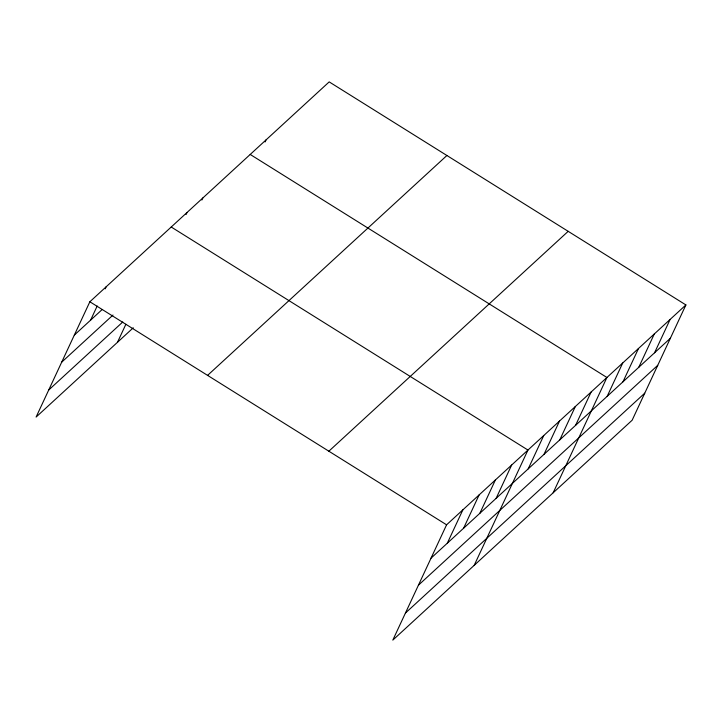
<?xml version="1.0" encoding="UTF-8"?>
<svg xmlns="http://www.w3.org/2000/svg" width="722" height="722" viewBox="0 0 722 722"><rect width="100%" height="100%" fill="white"/><g stroke="black" fill="none" stroke-linecap="round" stroke-linejoin="round"><path stroke-width="1.08" d="M685.9 304.937L446.584 524.813L392.813 640.107L632.138 420.231L685.9 304.937L329.187 81.893L89.862 301.769L36.1 417.063L133.263 327.797M90.593 320.162L97.181 306.02M105.195 288.836L106.134 286.815M117.469 342.309L125.872 324.277M186.086 214.524L187.025 212.503M201.88 200.012L202.819 197.99M265.064 141.963L266.003 139.942M447.306 543.206L462.856 509.858M463.578 528.251L479.128 494.904M479.85 513.297L495.4 479.959M496.122 498.351L511.672 465.004M474.183 565.353L527.953 450.05L171.231 227.015M528.197 468.885L543.747 435.537M543.991 454.373L559.541 421.025M559.785 439.86L575.335 406.513M575.578 425.348L591.128 392.001M553.16 492.792L606.922 377.489L250.209 154.454M607.175 396.324L622.716 362.986M622.969 381.812L638.519 348.473M638.762 367.299L654.312 333.961M654.556 352.787L670.106 319.449M74.312 335.116L101.983 309.693M61.704 362.155L112.966 315.063M48.708 390.024L122.758 321.994M207.584 375.377L446.9 155.501M328.862 451.205L568.187 231.329M431.034 558.151L670.35 338.275M418.417 585.199L657.742 365.323M405.43 613.059L644.746 393.183M89.862 301.769L446.584 524.813"/></g></svg>
